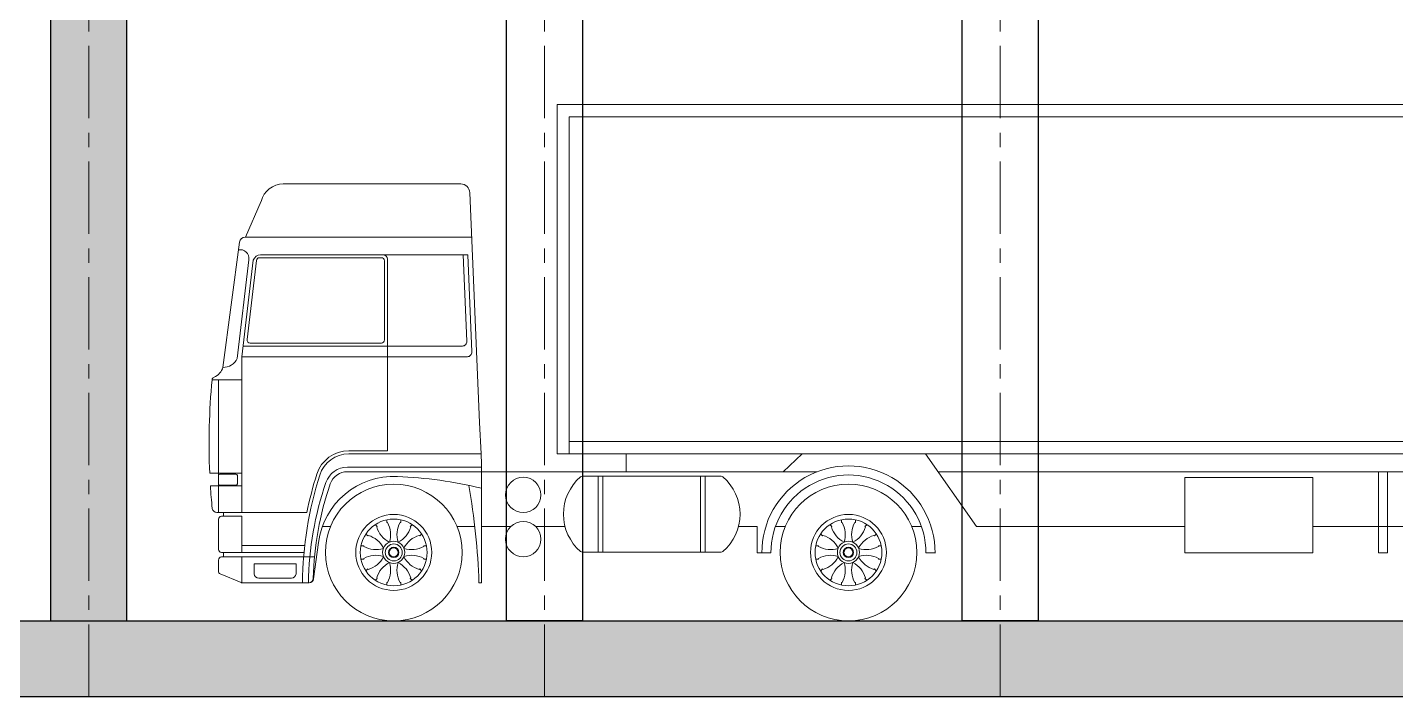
# Model space of a CAD drawing. Header units: millimetres. Extents: x 3220 to 226993, y 817 to 176024.
# Drawn here: x 76218 to 85226, y 18641 to 23050 of the extents above; entities that cross this region are included whole.
import ezdxf

# ---------------------------------------------------------------- set-up
doc = ezdxf.new("R2010")
doc.units = ezdxf.units.MM
doc.linetypes.add('AXES', pattern=[50.8, 31.75, -6.35, 6.35, -6.35])
doc.layers.add('Axe', color=1, linetype='AXES', lineweight=9)
doc.layers.add('Camion_renault', color=7, linetype='Continuous', lineweight=18)

# ---------------------------------------------------------------- blocks, each defined once
blk = doc.blocks.new('section 9-7')
h = blk.add_hatch()
h.set_pattern_fill('AR-CONC', color=256, scale=3)
h.set_pattern_definition([(50, (0, 1000), (546.554, -47.817), [57.15, -628.65]), (355, (0, 1000), (-105.73, 573.17), [45.72, -502.922]), (100.4514, (45.55, 996), (440.824, 525.353), [48.57, -534.27]), (46.184, (0, 1152.4), (813.237, -126.127), [85.725, -942.975]), (96.6356, (67.8, 1141.9), (712.212, 742.28), [72.855, -801.407]), (351.184, (0, 1152.4), (712.212, 742.28), [68.58, -754.38]), (21, (76.2, 1114.3), (454.843, -306.796), [57.15, -628.65]), (326, (76.2, 1114.3), (185.406, 552.564), [45.72, -502.92]), (71.4514, (114.1, 1088.73), (640.25, 245.768), [48.57, -534.27]), (37.5, (0, 1000), (9.2658, 253.665), [0, -496.824, 0, -510.54, 0, -504.825]), (7.5, (0, 1000), (200.459, 300.5417), [0, -291.084, 0, -485.394, 0, -192.405]), (327.5, (-169.93, 1000), (406.7718, -17.1862), [0, -190.5, 0, -594.36, 0, -788.67]), (317.5, (-246.13, 1000), (444.3875, 76.2795), [0, -247.65, 0, -394.716, 0, -560.07])])
h.paths.add_polyline_path([(0, 4500), (-250, 4500), (-250, 0), (0, 0)])
h.paths.add_polyline_path([(250, 4500), (0, 4500), (0, 0), (250, 0)])
h.paths.add_polyline_path([(0, 5000), (-250, 5000), (-250, 4500), (0, 4500)])
h.paths.add_polyline_path([(3000, 5000), (0, 5000), (0, 4500), (250, 4500), (3000, 4500)])
h.paths.add_polyline_path([(6000, 5000), (3000, 5000), (3000, 4500), (3250, 4500), (6000, 4500)])
h.paths.add_polyline_path([(9000, 5000), (6000, 5000), (6000, 4500), (6250, 4500), (9000, 4500)])
h.paths.add_polyline_path([(12000, 5000), (9000, 5000), (9000, 4500), (9250, 4500), (12000, 4500)])
h.paths.add_polyline_path([(15000, 5000), (12000, 5000), (12000, 4500), (12250, 4500), (15000, 4500)])
h.paths.add_polyline_path([(14750, 5000), (15000, 5000), (15000, 4500), (14750, 4500)])
h.paths.add_polyline_path([(15000, 5000), (14750, 5000), (14750, 4500), (15000, 4500)], flags=17)
h.paths.add_polyline_path([(15250, 5000), (15000, 5000), (15000, 4500), (15250, 4500)])
h.paths.add_polyline_path([(15250, 4500), (15000, 4500), (15000, 0), (15250, 0)])
h.paths.add_polyline_path([(15000, 4500), (14750, 4500), (14750, 0), (15000, 0)])
h = blk.add_hatch()
h.set_pattern_fill('AR-CONC', color=256, scale=3)
h.paths.add_polyline_path([(-250, 0), (-1500, 0), (-1500, -500), (-250, -500)])
h.paths.add_polyline_path([(0, 0), (-250, 0), (-250, -500), (0, -500)])
h.paths.add_polyline_path([(250, 0), (0, 0), (0, -500), (250, -500)])
h.paths.add_polyline_path([(3000, 0), (250, 0), (250, -500), (3000, -500)])
h.paths.add_polyline_path([(6000, 0), (3000, 0), (3000, -500), (3250, -500), (6000, -500)])
h.paths.add_polyline_path([(9000, 0), (6000, 0), (6000, -500), (6250, -500), (9000, -500)])
h.paths.add_polyline_path([(12000, 0), (9000, 0), (9000, -500), (9250, -500), (12000, -500)])
h.paths.add_polyline_path([(14750, 0), (12000, 0), (12000, -500), (14750, -500)])
h.paths.add_polyline_path([(14750, 0), (14750, -500)])
h.paths.add_polyline_path([(15000, 0), (14750, 0), (14750, -500), (15000, -500)])
h.paths.add_polyline_path([(15250, 0), (15000, 0), (15000, -500), (15250, -500)])
h.paths.add_polyline_path([(16500, 0), (15250, 0), (15250, -500), (16500, -500)])
for p, q in [((-1500, 0), (16500, 0)), ((-1500, -500), (16500, -500))]:
    blk.add_line(p, q)
for points in [[(-250, 0), (-250, 5000), (15250, 5000)], [(250, 0), (250, 4500), (15250, 4500)]]:
    blk.add_lwpolyline(points)
at = {"color": 0}
for points in [[(2750, 4500), (3250, 4500), (3250, 0), (2750, 0)], [(5750, 4500), (6250, 4500), (6250, 0), (5750, 0)]]:
    blk.add_lwpolyline(points, close=True, dxfattribs=at)
at = {"layer": 'Axe', "ltscale": 15}
for p, q in [((6000, -500), (6000, 33046.2)), ((3000, -500), (3000, 32505.5)), ((0, -500), (0, 32000))]:
    blk.add_line(p, q, dxfattribs=at)
blk = doc.blocks.new('camion L')
at = {"layer": 'Camion_renault', "color": 1}
for p, q in [((-11074.9, 2950), (-1074.9, 2950)), ((-11074.9, 2950), (-1074.9, 2950)), ((-1074.9, 2950), (-1074.9, 650)), ((-10994.9, 2870), (-1154.9, 2870)), ((-1154.9, 650), (-1154.9, 2870)), ((-10994.9, 730), (-1154.9, 730)), ((-1074.9, 650), (-11074.9, 650))]:
    blk.add_line(p, q, dxfattribs=at)
at = {"layer": 'Camion_renault', "color": 76}
for p, q in [((-564.2, 854.9), (-500.8, 2369.6)), ((726.9, 2427.1), (-440.8, 2427.1)), ((976.8, 2077.1), (872.6, 2312.6)), ((41.3, 668.9), (41.3, 1930.9)), ((999.2, 1289.2), (999.2, 263)), ((1195.8, 1137.8), (999.2, 1137.8)), ((1153.8, 263), (1153.8, 1137.8)), ((-574.9, 648.9), (-564.2, 854.9)), ((-578.4, 582.2), (-574.9, 648.9)), ((-574.9, 648.9), (296.4, 648.9)), ((41.3, 668.9), (296.4, 668.9)), ((1211.4, 521), (999.2, 521)), ((1206.9, 437.8), (999.2, 437.8)), ((571.9, 263), (1165.2, 263)), ((1133.8, 238.5), (999.2, 238.5)), ((999.2, 238.5), (999.2, 0)), ((1120, 263), (1120, 238.5)), ((1153.8, 218.5), (1153.8, 20)), ((586.1, 45), (999.2, 45)), ((590.7, 0), (1133.8, 0)), ((1120, 0), (1120, -30))]:
    blk.add_line(p, q, dxfattribs=at)
at = {"layer": 'Camion_renault'}
for p, q in [((-513, 2077.1), (976.8, 2077.1)), ((1124.6, 1219.1), (1016.4, 2042.8)), ((-514.6, 1320.5), (-487.8, 1960.9)), ((-487.8, 1960.9), (876.2, 1960.9)), ((-481.7, 1390.5), (-457.9, 1959.6)), ((61.3, 1399.2), (61.3, 1920.9)), ((81.3, 1940.9), (884.5, 1940.9)), ((965.9, 1401.6), (904.3, 1923.2)), ((999.2, 1289.2), (924.3, 1924.3)), ((1030.9, 1276.9), (954.1, 1927.9)), ((991, 1359.2), (-451.7, 1359.2)), ((946, 1379.2), (81.3, 1379.2)), ((999.2, 1289.2), (-484.7, 1289.2)), ((-3836.6, 169.8), (-3500.9, 650)), ((-2688.3, 650), (-2564.3, 531.8)), ((-1529.9, 650), (-1529.9, 531.8)), ((-578.4, 582.2), (-578.4, -200)), ((-578.4, 561.8), (304.2, 561.8)), ((-11021.5, 531.8), (-3583.5, 531.8)), ((-6542.8, -3.7), (-6542.8, 531.8)), ((-6482.8, -3.7), (-6482.8, 531.8)), ((-6050.8, 494.1), (-5208.5, 494.1)), ((-6050.8, 494.1), (-6050.8, -3.7)), ((-5208.5, 494.1), (-5208.5, -3.7)), ((-2788.2, 531.8), (-578.4, 531.8)), ((-2154.5, 501.8), (-1242.6, 501.8)), ((-2050.5, 501.8), (-2050.5, 1.8)), ((-2020.5, 501.8), (-2020.5, 1.8)), ((-1376.6, 501.8), (-1376.6, 1.8)), ((-1346.6, 501.8), (-1346.6, 1.8)), ((-578.4, 531.8), (304.2, 531.8)), ((-6666, 169.8), (-6050.8, 169.8)), ((-5208.5, 169.8), (-3836.6, 169.8)), ((-3474.3, 169.8), (-3410.1, 169.8)), ((-2576.6, 169.8), (-2512.4, 169.8)), ((-2393.4, -3.7), (-2393.4, 169.8)), ((-2269.5, 169.8), (-2393.4, 169.8)), ((-1127.6, 169.8), (-935, 169.8)), ((-770.2, 169.8), (-578.4, 169.8)), ((-533.9, 169.8), (-416.7, 169.8)), ((416.7, 169.8), (470.3, 169.8)), ((-2154.5, 1.8), (-1242.6, 1.8)), ((527.5, -174), (495.6, 65.9)), ((-6542.8, -3.7), (-6482.8, -3.7)), ((-6050.8, -3.7), (-5208.5, -3.7)), ((-3563.3, -3.7), (-3503.3, -3.7)), ((-2483.4, -3.7), (-2393.4, -3.7)), ((1133.8, -30), (522.1, -30)), ((918.4, -75), (643.4, -75)), ((643.4, -75), (643.4, -140)), ((918.4, -75), (918.4, -140)), ((999.2, -30), (999.2, -200)), ((1153.8, -50), (1153.8, -122.5)), ((888.4, -170), (673.4, -170)), ((1005.1, -198.4), (1141.6, -140.9)), ((-578.4, -200), (-560.5, -200)), ((997.4, -200), (557.3, -200))]:
    blk.add_line(p, q, dxfattribs=at)
at = {"layer": 'Camion_renault', "color": 30}
for p, q in [((1029.2, 506), (1029.2, 452.8)), ((1143.8, 516), (1039.2, 516)), ((1143.8, 442.8), (1039.2, 442.8))]:
    blk.add_line(p, q, dxfattribs=at)
at = {"layer": 'Camion_renault'}
blk.add_lwpolyline([(1023, 1992.3, 0.540036), (954.1, 1927.9, -0.084606)], format="xyb", dxfattribs=at)
at = {"layer": 'Camion_renault', "color": 252}
for points in [[(-3113.8, 182.6), (-3102, 170.8), (-3105, 167.8, 0.205207), (-3022.6, 67, -1.723661)], [(-3039.1, 214.4), (-3039.1, 197.7), (-3035, 197.7, -0.206806), (-3022.2, 67.2, 1.723661)], [(-2947.6, 214.4), (-2947.6, 197.7), (-2951.7, 197.7, 0.206806), (-2964.5, 67.2, -1.723661)], [(-2872.9, 182.6), (-2884.7, 170.8), (-2881.7, 167.8, -0.205207), (-2964.1, 67, 1.723661)], [(-120.5, 182.6), (-108.7, 170.8), (-111.6, 167.8, 0.205207), (-29.3, 67, -1.723661)], [(-45.8, 214.4), (-45.8, 197.7), (-41.6, 197.7, -0.206806), (-28.9, 67.2, 1.723661)], [(45.8, 214.4), (45.8, 197.7), (41.6, 197.7, 0.206806), (28.9, 67.2, -1.723661)], [(120.5, 182.6), (108.7, 170.8), (111.6, 167.8, -0.205207), (29.3, 67, 1.723661)], [(-3175.9, 120.5), (-3164.1, 108.7), (-3161.2, 111.6, -0.205207), (-3060.4, 29.3, 1.723661)], [(-2810.8, 120.5), (-2822.6, 108.7), (-2825.5, 111.6, 0.205207), (-2926.3, 29.3, -1.723661)], [(-182.6, 120.5), (-170.8, 108.7), (-167.8, 111.6, -0.205207), (-67, 29.3, 1.723661)], [(182.6, 120.5), (170.8, 108.7), (167.8, 111.6, 0.205207), (67, 29.3, -1.723661)], [(-3207.7, 43.9), (-3191, 43.9), (-3191, 39.7, 0.205207), (-3061.4, 26.7, -1.723661)], [(-2779, 43.9), (-2795.7, 43.9), (-2795.7, 39.7, -0.205207), (-2925.3, 26.7, 1.723661)], [(-214.3, 43.9), (-197.6, 43.9), (-197.6, 39.7, 0.205207), (-68.1, 26.7, -1.723661)], [(214.3, 43.9), (197.6, 43.9), (197.6, 39.7, -0.205207), (68.1, 26.7, 1.723661)], [(-3207.7, -43.9), (-3191, -43.9), (-3191, -39.7, -0.205207), (-3061.4, -26.7, 1.723661)], [(-3175.9, -120.5), (-3164.1, -108.7), (-3161.2, -111.6, 0.205207), (-3060.4, -29.3, -1.723661)], [(-3113.8, -182.6), (-3102, -170.8), (-3105, -167.8, -0.205207), (-3022.6, -67, 1.723661)], [(-3039.1, -214.4), (-3039.1, -197.7), (-3035, -197.7, 0.206806), (-3022.2, -67.2, -1.723661)], [(-2947.6, -214.4), (-2947.6, -197.7), (-2951.7, -197.7, -0.206806), (-2964.5, -67.2, 1.723661)], [(-2872.9, -182.6), (-2884.7, -170.8), (-2881.7, -167.8, 0.205207), (-2964.1, -67, -1.723661)], [(-2810.8, -120.5), (-2822.6, -108.7), (-2825.5, -111.6, -0.205207), (-2926.3, -29.3, 1.723661)], [(-2779, -43.9), (-2795.7, -43.9), (-2795.7, -39.7, 0.205207), (-2925.3, -26.7, -1.723661)], [(-214.3, -43.9), (-197.6, -43.9), (-197.6, -39.7, -0.205207), (-68.1, -26.7, 1.723661)], [(-182.6, -120.5), (-170.8, -108.7), (-167.8, -111.6, 0.205207), (-67, -29.3, -1.723661)], [(-120.5, -182.6), (-108.7, -170.8), (-111.6, -167.8, -0.205207), (-29.3, -67, 1.723661)], [(-45.8, -214.4), (-45.8, -197.7), (-41.6, -197.7, 0.206806), (-28.9, -67.2, -1.723661)], [(45.8, -214.4), (45.8, -197.7), (41.6, -197.7, -0.206806), (28.9, -67.2, 1.723661)], [(120.5, -182.6), (108.7, -170.8), (111.6, -167.8, 0.205207), (29.3, -67, -1.723661)], [(182.6, -120.5), (170.8, -108.7), (167.8, -111.6, -0.205207), (67, -29.3, 1.723661)], [(214.3, -43.9), (197.6, -43.9), (197.6, -39.7, 0.205207), (68.1, -26.7, -1.723661)]]:
    blk.add_lwpolyline(points, format="xyb", dxfattribs=at)
at = {"layer": 'Camion_renault'}
for centre, radius in [((-852.6, 378.7), 116.4), ((-2993.4, 0), 450), ((0, 0), 450), ((-852.6, 87.5), 116.4)]:
    blk.add_circle(centre, radius, dxfattribs=at)
at = {"layer": 'Camion_renault', "color": 252}
for centre, radius in [((-2993.4, 0), 250), ((-2993.4, 0), 220), ((0, 0), 250), ((0, 0), 220), ((-2993.4, 0), 73.1), ((-2993.4, 0), 55.7), ((-2993.4, 0), 34.2), ((-2993.4, 0), 29.4), ((0, 0), 73.1), ((0, 0), 55.7), ((0, 0), 34.2), ((0, 0), 29.4)]:
    blk.add_circle(centre, radius, dxfattribs=at)
at = {"layer": 'Camion_renault', "color": 76}
for centre, radius, start, end in [((-440.8, 2367.1), 60, 90, 177.60342), ((726.9, 2277.1), 150, 13.67239, 90), ((1218.1, 1245.2), 97.1, 195.56438, 248.87319), ((1175.9, 1135.9), 20, 5.41921, 68.87319), ((-3231.7, 717.8), 4447.4, 357.46382, 5.41921), ((296.4, 448.9), 220, 17.68473, 90), ((296.4, 448.9), 200, 17.68473, 90), ((-1816.6, -224.8), 2417.8, 0.58744, 17.68473), ((-1816.6, -224.8), 2437.8, 11.54161, 17.68473), ((-3231.7, 717.8), 4447.4, 354.4813, 356.39017), ((1165.2, 293), 30, 270, 354.4813), ((1133.8, 218.5), 20, 0, 90), ((1133.8, 20), 20, 270, 0)]:
    blk.add_arc(centre, radius, start, end, dxfattribs=at)
at = {"layer": 'Camion_renault'}
for centre, radius, start, end in [((976.8, 2037.1), 40, 8.13872, 90), ((71.3, 1930.9), 30, 90, 180), ((81.3, 1920.9), 20, 90, 180), ((876.2, 1910.9), 50, 15.60758, 90), ((884.5, 1920.9), 20, 6.72605, 90), ((-451.7, 1389.2), 30, 177.60342, 270), ((81.3, 1399.2), 20, 180, 270), ((946, 1399.2), 20, 270, 6.72605), ((-484.7, 1319.2), 30, 177.60342, 270), ((1121.7, 1319.2), 100.1, 204.98185, 271.67525), ((-2993.4, 0), 570, 359.58733, 180.41267), ((304.2, 411.8), 150, 19.11517, 90), ((-2993.4, 0), 510, 359.58733, 180.41267), ((-1956.8, 251.8), 323.3, 130.67795, 229.32205), ((-2154.5, 481.8), 20, 90, 130.67795), ((-1242.6, 481.8), 20, 49.32205, 90), ((-1440.3, 251.8), 323.3, 310.67795, 49.32205), ((80.8, -2288.9), 2790.3, 92.14874, 103.66485), ((0, 0), 500, 7.57159, 92.73032), ((304.2, 411.8), 120, 19.11517, 90), ((-1529.2, -223.6), 2060.4, 1.46969, 19.11517), ((-1529.2, -223.6), 2090.4, 0.63674, 19.11517), ((3671.1, -318.9), 4233.4, 169.64989, 178.39073), ((-2154.5, 21.8), 20, 229.32205, 270), ((-1242.6, 21.8), 20, 270, 310.67795), ((1133.8, -50), 20, 0, 90), ((557.3, -170), 30, 187.57159, 270), ((560.5, -170), 30, 181.46969, 270), ((673.4, -140), 30, 180, 270), ((888.4, -140), 30, 270, 0), ((1133.8, -122.5), 20, 292.8474, 0), ((997.4, -180), 20, 270, 292.8474)]:
    blk.add_arc(centre, radius, start, end, dxfattribs=at)
at = {"layer": 'Camion_renault', "color": 30}
for centre, start, end in [((1039.2, 506), 90, 180), ((1039.2, 452.8), 180, 270), ((1143.8, 506), 0, 90), ((1143.8, 452.8), 270, 0)]:
    blk.add_arc(centre, 10, start, end, dxfattribs=at)

msp = doc.modelspace()

# ---------------------------------------------------------------- block references
msp.add_blockref('section 9-7', (76623, 19141))
at = {"xscale": -1}
msp.add_blockref('camion L', (78630.2, 19591), dxfattribs=at)

doc.saveas('drawing.dxf')
